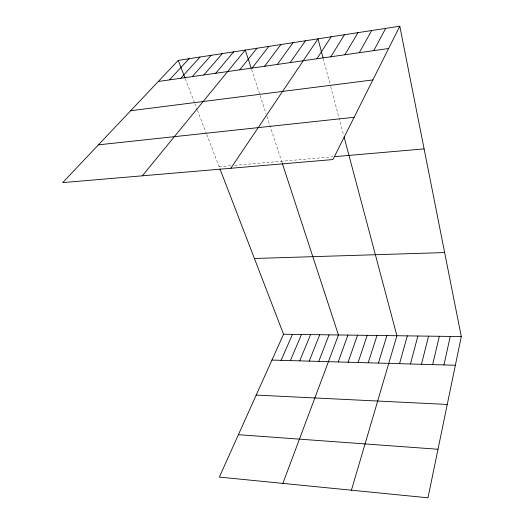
<?xml version="1.0" encoding="UTF-8"?>
<svg xmlns="http://www.w3.org/2000/svg" width="524" height="524" viewBox="0 0 524 524"><rect width="100%" height="100%" fill="white"/><g stroke="black" fill="none" stroke-linecap="round" stroke-linejoin="round"><path stroke-width="0.39" stroke-dasharray="2.62 1.97" d="M219.117 166.691L231.575 165.61M234.719 165.335L332.812 156.814M185.286 78.718L194.653 103.071M194.935 103.798L197.135 109.529M197.41 110.243L206.482 133.843M206.77 134.576L219.7 168.217M251.625 69.574L259.878 94.798M260.127 95.558L265.963 113.407M266.926 116.341L282.095 162.735M323.243 58.57L330.533 85.988M330.729 86.735L343.672 135.428"/><path stroke-width="0.79" d="M399.799 26.2L332.923 159.558L62.71 182.607L178.245 60.398L399.799 26.2L461.29 336.578L427.97 497.8L219.353 477.089L283.55 334.247L219.995 168.977M443.933 364.933L450.247 336.434M432.634 364.612L439.335 336.29M421.473 364.298L428.547 336.146M410.443 363.99L417.877 336.008M399.537 363.682L407.331 335.871M351.421 490.202L396.904 335.733L344.085 136.98M378.426 363.086L386.895 335.602M368.202 362.798L376.992 335.471M358.095 362.51L367.193 335.34M348.1 362.228L357.506 335.216M338.209 361.953L347.916 335.091M282.875 483.397L338.432 334.967L282.338 163.475M318.762 361.403L329.039 334.843M309.193 361.134L319.751 334.718M299.728 360.866L310.562 334.6M290.368 360.597L301.464 334.482M281.1 360.335L292.458 334.364M373.809 50.625L385.644 28.388M359.248 52.714L371.699 30.536M344.916 54.765L357.971 32.658M330.808 56.782L344.445 34.741M316.922 58.773L331.122 36.798M230.829 168.269L317.996 38.828L323.039 57.791M290.178 62.598L305.44 40.767M277.307 64.445L293.06 42.673M264.62 66.26L280.857 44.56M252.116 68.048L268.819 46.42M239.796 69.81L256.95 48.247M142.338 175.815L245.245 50.055L251.14 68.094M215.685 73.262L233.697 51.837M203.888 74.952L222.307 53.599M192.256 76.622L211.067 55.334M180.787 78.259L199.978 57.044M169.475 79.877L189.04 58.734M158.32 81.475L388.611 48.509M130.659 110.734L372.846 79.943M98.414 144.847L354.119 117.291M334.338 156.683L424.106 148.888M254.415 258.489L444.647 252.568M283.55 334.247L461.29 336.578M271.936 360.08L455.363 365.254M256.203 395.083L447.26 404.449M238.407 434.684L437.999 449.258M178.245 60.398L184.998 77.965"/></g></svg>
